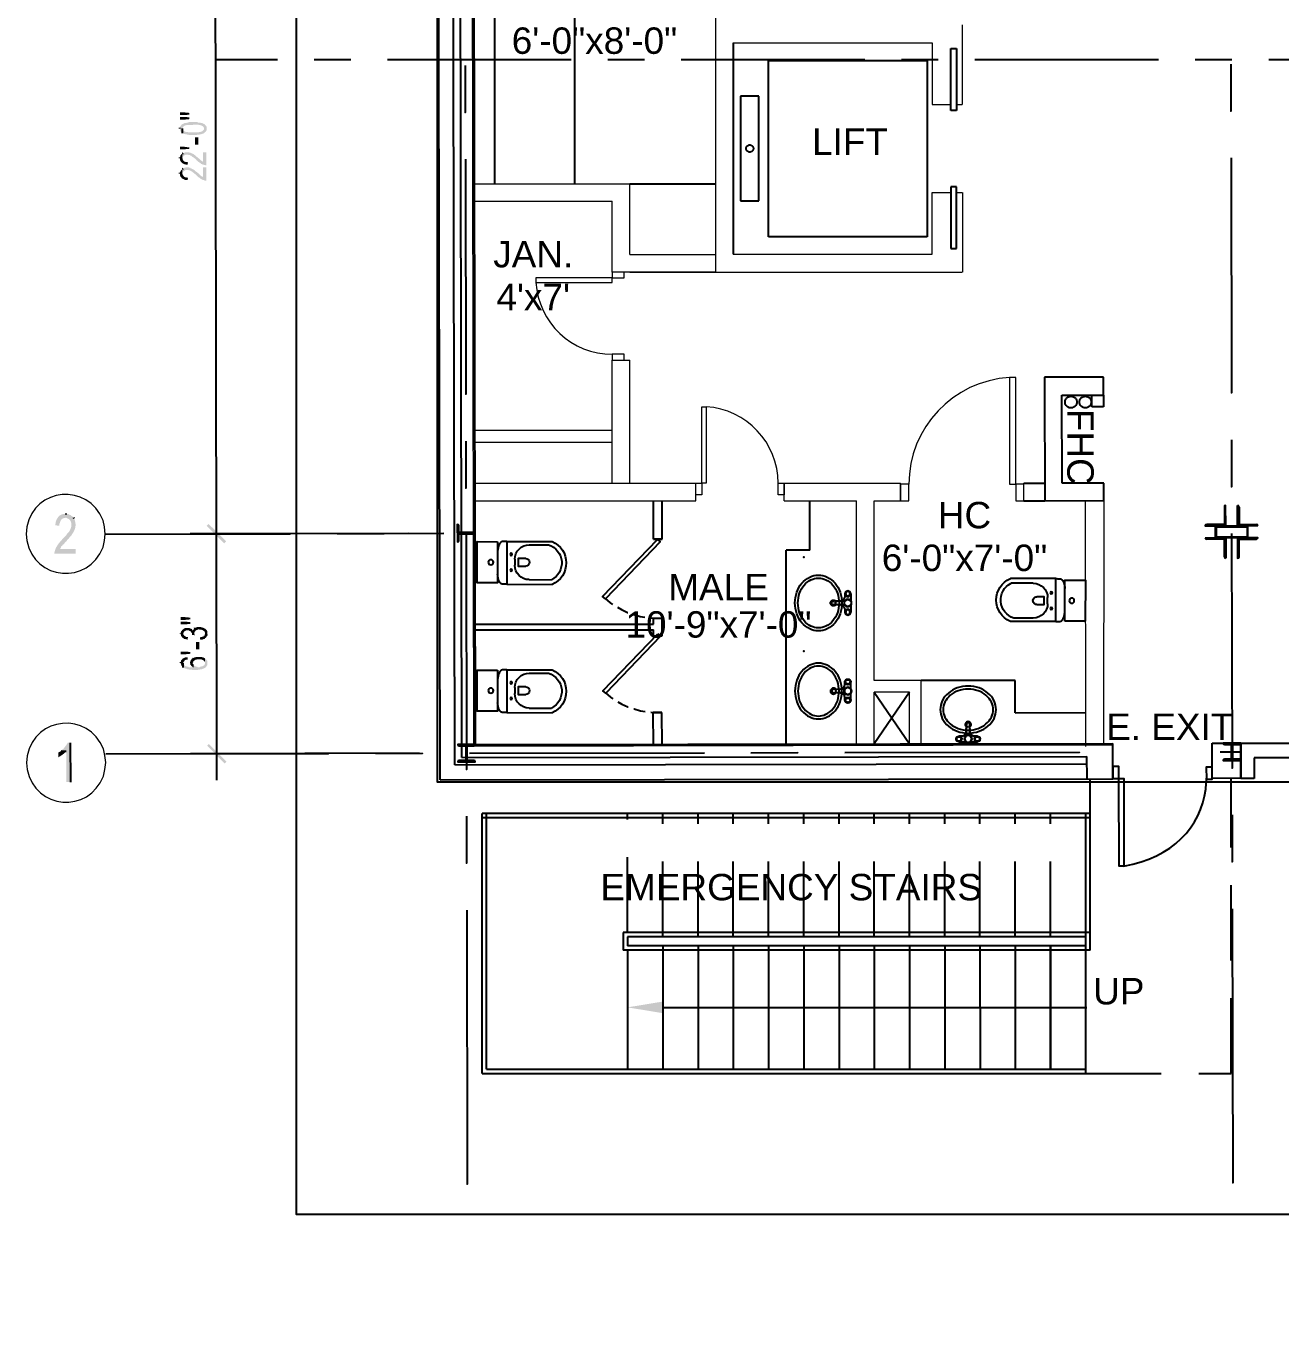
# Model space of a CAD drawing. Header units: inches. Extents: x 6322 to 85903, y -36042 to 7673.
# Drawn here: x 60851.2 to 61278.5, y 5312.1 to 5755.1 of the extents above; entities that cross this region are included whole.
import ezdxf
from ezdxf import colors
from ezdxf.entities.mleader import LeaderData, LeaderLine
from ezdxf.enums import TextEntityAlignment as Align
from ezdxf.math import Vec2, Vec3

# ---------------------------------------------------------------- set-up
doc = ezdxf.new("R2010")
doc.units = ezdxf.units.IN
doc.header["$LTSCALE"] = 10
for name, pattern in [('Amconstr', [9999, 9999, 0]), ('CENTER', [2, 1.25, -0.25, 0.25, -0.25]), ('DASHED', [0.75, 0.5, -0.25])]:
    doc.linetypes.add(name, pattern=pattern)
doc.layers.add('A-DOOR', color=2, linetype='Continuous', lineweight=20)
doc.layers.add('A-DOOR-IDEN', color=3, linetype='Continuous', lineweight=20)
for name, color, linetype in [('A-FITT-P', 1, 'Continuous'), ('A-PLASTER', 1, 'Continuous'), ('A-TEXT-P', 3, 'Continuous'), ('E1', 1, 'Continuous'), ('FOOTPATH', 1, 'Continuous'), ('FURN', 6, 'Continuous'), ('GC', 3, 'Continuous'), ('Plot Boundary', 1, 'Continuous'), ('RAMP LINE', 1, 'Continuous'), ('ROAD CL', 251, 'CENTER'), ('WALL', 4, 'Continuous')]:
    doc.layers.add(name, color=color, linetype=linetype)
doc.styles.add('1by8in-1F', font='arial.ttf', dxfattribs={"height": 6})
doc.styles.get("Standard").update_dxf_attribs({"font": 'sanss___.ttf'})

# ---------------------------------------------------------------- blocks, each defined once
blk = doc.blocks.new('A$C103976A7')
at = {"layer": 'A-FITT-P'}
for p, q in [((-6.59, -9.36), (-6.59, -23.69)), ((-6.59, -9.36), (6.97, -9.36)), ((-0.96, -11.91), (0.96, -11.91)), ((6.97, -9.36), (6.97, -23.69)), ((-5.5, -16.45), (-5.5, -22.56)), ((5.5, -16.45), (5.5, -23.48))]:
    blk.add_line(p, q, dxfattribs=at)
blk.add_lwpolyline([(-6.49, -6.44), (6.49, -6.44), (6.49, 0), (-6.49, 0)], close=True, dxfattribs=at)
for points in [[(-6.59, -9.36), (-6.59, -8.97), (-6.58, -8.65), (-6.57, -8.39), (-6.55, -8.17), (-6.53, -8), (-6.51, -7.86), (-6.48, -7.75), (-6.45, -7.66), (-6.41, -7.58), (-6.37, -7.51), (-6.33, -7.46), (-6.28, -7.41), (-6.24, -7.36), (-6.19, -7.32), (-6.13, -7.28), (-6.07, -7.24), (-6.01, -7.21), (-5.95, -7.17), (-5.88, -7.13), (-5.81, -7.08), (-5.73, -7.04), (-5.64, -7), (-5.54, -6.95), (-5.43, -6.9), (-5.3, -6.85), (-5.16, -6.79), (-4.99, -6.73), (-4.79, -6.68), (-4.54, -6.62), (-4.24, -6.56), (-3.89, -6.5), (-3.47, -6.44)], [(6.97, -9.36), (6.97, -8.97), (6.96, -8.65), (6.95, -8.39), (6.93, -8.17), (6.91, -8), (6.89, -7.86), (6.86, -7.75), (6.83, -7.66), (6.79, -7.58), (6.75, -7.51), (6.71, -7.46), (6.66, -7.41), (6.62, -7.36), (6.56, -7.32), (6.51, -7.28), (6.45, -7.24), (6.39, -7.21), (6.33, -7.17), (6.26, -7.13), (6.19, -7.08), (6.11, -7.04), (6.02, -7), (5.92, -6.95), (5.81, -6.9), (5.68, -6.85), (5.54, -6.79), (5.37, -6.73), (5.16, -6.68), (4.92, -6.62), (4.62, -6.56), (4.27, -6.5), (3.85, -6.44)], [(-1.2, -15.33), (-1.2, -12.98), (1.22, -12.98), (1.22, -15.33)]]:
    blk.add_lwpolyline(points, dxfattribs=at)
for centre, radius in [((0.01, -4.31), 0.807), ((-2.48, -10.76), 0.336), ((2.48, -10.76), 0.336)]:
    blk.add_circle(centre, radius, dxfattribs=at)
for centre, radius, start, end in [((-0.96, -16.45), 4.54, 90, 180), ((0.96, -16.45), 4.54, 0, 90), ((0.01, -15.33), 1.21, 180, 0), ((0.19, -20.75), 7.39, 203.4145, 336.5855), ((0.19, -20.75), 5.97, 197.5831, 332.8412)]:
    blk.add_arc(centre, radius, start, end, dxfattribs=at)
blk = doc.blocks.new('Wb2')
at = {"layer": 'A-FITT-P', "color": 1}
for p, q in [((-0.79, 7.73), (-3.13, 7.73)), ((-2.19, 5.73), (-3.13, 5.73)), ((-0.65, 5.62), (-0.54, 3.03)), ((0.65, 5.62), (0.54, 3.03)), ((3.13, 7.73), (0.79, 7.73)), ((3.13, 5.73), (2.19, 5.73)), ((-0.69, 4.29), (-0.59, 1.89)), ((-0.04, 2.56), (0.04, 2.56)), ((0.69, 4.29), (0.59, 1.89))]:
    blk.add_line(p, q, dxfattribs=at)
at = {"layer": 'A-FITT-P'}
for points in [[(0, -11.25, 0.084101), (3.71, -10.62, 0.091322), (6.72, -8.91, 0.103814), (8.8, -6.24, 0.114782), (9.5, -3.25, 0.114782), (8.8, -0.26, 0.103814), (6.72, 2.4, 0.091322), (3.71, 4.12, 0.084101), (0, 4.75, 0.084101), (-3.71, 4.12, 0.091322), (-6.72, 2.4, 0.103814), (-8.8, -0.26, 0.114782), (-9.5, -3.25, 0.114782), (-8.8, -6.24, 0.103814), (-6.72, -8.91, 0.091322), (-3.71, -10.62, 0.084101)], [(0, -10.25, 0.084101), (3.38, -9.68, 0.091322), (6.07, -8.14, 0.103814), (7.91, -5.8, 0.114782), (8.5, -3.25, 0.114782), (7.91, -0.7, 0.103814), (6.07, 1.64, 0.091322), (3.38, 3.18, 0.084101), (0, 3.75, 0.084101), (-3.38, 3.18, 0.091322), (-6.07, 1.64, 0.103814), (-7.91, -0.7, 0.114782), (-8.5, -3.25, 0.114782), (-7.91, -5.8, 0.103814), (-6.07, -8.14, 0.091322), (-3.38, -9.68, 0.084101)]]:
    blk.add_lwpolyline(points, format="xyb", close=True, dxfattribs=at)
at = {"layer": 'A-FITT-P', "color": 1}
blk.add_lwpolyline([(1.28, 6.72), (0.64, 7.83), (-0.64, 7.83), (-1.28, 6.72), (-0.64, 5.61), (0.64, 5.61)], close=True, dxfattribs=at)
for centre, radius in [((-3.13, 6.75), 0.979), ((-3.13, 6.75), 0.897), ((-3.13, 6.75), 0.751), ((0, 6.72), 1.28), ((3.13, 6.75), 0.979), ((3.13, 6.75), 0.897), ((3.13, 6.75), 0.751)]:
    blk.add_circle(centre, radius, dxfattribs=at)
for centre, radius, start, end in [((-2.19, 4.23), 1.5, 2.5319, 90), ((2.19, 4.23), 1.5, 90, 177.4681), ((0, 1.85), 1.01, 128.0549, 51.9451), ((0, 1.85), 0.707, 148.3778, 31.6222), ((0, 1.85), 0.589, 176.0367, 3.9633), ((-0.04, 3.06), 0.5, 182.5319, 270), ((0.04, 3.06), 0.5, 270, 357.4681)]:
    blk.add_arc(centre, radius, start, end, dxfattribs=at)
blk = doc.blocks.new('pdf plan')
at = {"true_color": 0x000007}
for points in [[(156.63, 388.524), (156.63, 388.342), (156.927, 388.342), (157.258, 388.375), (157.258, 388.491), (156.927, 388.524)], [(156.63, 388.226), (156.63, 388.044), (156.927, 388.044), (157.258, 388.077), (157.258, 388.193), (156.927, 388.226)], [(156.63, 387.449), (156.63, 387.366), (156.646, 387.349), (156.663, 387.3), (156.663, 387.283), (156.712, 387.234), (156.729, 387.217), (156.729, 387.2), (156.778, 387.167), (156.795, 387.151), (156.795, 387.465), (156.812, 387.498), (156.812, 387.531), (156.845, 387.548), (156.878, 387.581), (156.894, 387.614), (156.944, 387.647), (156.993, 387.664), (157.043, 387.664), (157.076, 387.68), (157.109, 387.68), (157.159, 387.697), (157.457, 387.697), (157.457, 387.697), (157.488, 387.697), (157.518, 387.698), (157.549, 387.698), (157.579, 387.7), (157.61, 387.701), (157.64, 387.702), (157.669, 387.703), (157.699, 387.704), (157.729, 387.704), (157.758, 387.705), (157.787, 387.704), (157.816, 387.703), (157.845, 387.701), (157.874, 387.698), (157.902, 387.694), (157.931, 387.689), (157.959, 387.683), (157.987, 387.676), (158.015, 387.667), (158.042, 387.656), (158.07, 387.644), (158.097, 387.631), (158.124, 387.615), (158.151, 387.597), (158.151, 387.597), (158.168, 387.581), (158.217, 387.548), (158.217, 387.515), (158.234, 387.498), (158.234, 387.449), (158.234, 387.746), (158.201, 387.763), (158.102, 387.812), (158.069, 387.812), (158.019, 387.829), (158.002, 387.829), (157.953, 387.846), (157.837, 387.846), (157.787, 387.879), (157.787, 387.879), (157.773, 387.879), (157.758, 387.879), (157.744, 387.879), (157.729, 387.879), (157.715, 387.879), (157.7, 387.879), (157.686, 387.879), (157.671, 387.879), (157.656, 387.879), (157.641, 387.879), (157.627, 387.879), (157.612, 387.879), (157.597, 387.879), (157.582, 387.879), (157.566, 387.879), (157.551, 387.879), (157.535, 387.879), (157.52, 387.879), (157.504, 387.879), (157.488, 387.879), (157.472, 387.879), (157.456, 387.879), (157.44, 387.879), (157.424, 387.879), (157.424, 387.879), (157.225, 387.879), (157.175, 387.846), (157.109, 387.846), (157.076, 387.829), (157.01, 387.829), (156.96, 387.812), (156.927, 387.812), (156.878, 387.779), (156.845, 387.763), (156.795, 387.746), (156.778, 387.73), (156.729, 387.697), (156.712, 387.664), (156.696, 387.647), (156.663, 387.614), (156.663, 387.597), (156.646, 387.548), (156.63, 387.531), (156.63, 387.498)], [(156.795, 387.151), (156.845, 387.134), (156.878, 387.118), (156.927, 387.085), (156.96, 387.085), (157.027, 387.068), (157.076, 387.068), (157.109, 387.052), (157.192, 387.052), (157.242, 387.019), (157.457, 387.019), (157.457, 387.019), (157.481, 387.019), (157.504, 387.019), (157.527, 387.019), (157.548, 387.02), (157.569, 387.021), (157.59, 387.021), (157.609, 387.022), (157.629, 387.023), (157.648, 387.025), (157.666, 387.026), (157.684, 387.027), (157.703, 387.029), (157.721, 387.03), (157.739, 387.032), (157.757, 387.034), (157.775, 387.036), (157.794, 387.038), (157.812, 387.039), (157.832, 387.041), (157.851, 387.043), (157.872, 387.045), (157.892, 387.047), (157.914, 387.05), (157.936, 387.052), (157.936, 387.052), (157.986, 387.068), (158.019, 387.068), (158.069, 387.085), (158.102, 387.085), (158.135, 387.118), (158.168, 387.118), (158.217, 387.134), (158.251, 387.167), (158.284, 387.2), (158.317, 387.217), (158.333, 387.234), (158.366, 387.283), (158.383, 387.3), (158.399, 387.349), (158.399, 387.349), (158.4, 387.369), (158.4, 387.388), (158.401, 387.406), (158.402, 387.423), (158.404, 387.439), (158.405, 387.454), (158.406, 387.469), (158.407, 387.483), (158.408, 387.496), (158.408, 387.509), (158.408, 387.521), (158.408, 387.533), (158.406, 387.545), (158.404, 387.557), (158.401, 387.568), (158.397, 387.58), (158.392, 387.591), (158.385, 387.603), (158.378, 387.615), (158.369, 387.627), (158.358, 387.639), (158.346, 387.652), (158.332, 387.666), (158.317, 387.68), (158.317, 387.68), (158.284, 387.73), (158.234, 387.746), (158.234, 387.432), (158.234, 387.432), (158.228, 387.406), (158.219, 387.382), (158.206, 387.36), (158.191, 387.339), (158.173, 387.32), (158.153, 387.303), (158.131, 387.287), (158.107, 387.273), (158.081, 387.26), (158.054, 387.248), (158.025, 387.238), (157.996, 387.229), (157.967, 387.222), (157.936, 387.215), (157.906, 387.21), (157.876, 387.205), (157.847, 387.202), (157.818, 387.199), (157.79, 387.198), (157.763, 387.197), (157.737, 387.197), (157.713, 387.197), (157.691, 387.199), (157.672, 387.2), (157.672, 387.2), (157.192, 387.2), (157.142, 387.217), (157.043, 387.217), (157.027, 387.234), (156.993, 387.234), (156.96, 387.25), (156.927, 387.283), (156.894, 387.3), (156.861, 387.316), (156.845, 387.349), (156.812, 387.382), (156.812, 387.399), (156.795, 387.449)], [(157.639, 386.39), (157.854, 386.39), (157.854, 386.87), (157.639, 386.87)], [(157.258, 386.109), (156.927, 386.076), (156.63, 386.076), (156.63, 386.241), (156.927, 386.241), (157.258, 386.192)], [(156.63, 385.48), (156.63, 385.431), (156.63, 385.431), (156.633, 385.402), (156.638, 385.375), (156.645, 385.349), (156.654, 385.324), (156.664, 385.301), (156.676, 385.278), (156.69, 385.257), (156.705, 385.236), (156.721, 385.217), (156.739, 385.199), (156.758, 385.182), (156.778, 385.166), (156.8, 385.151), (156.822, 385.137), (156.845, 385.124), (156.869, 385.112), (156.893, 385.101), (156.918, 385.091), (156.944, 385.082), (156.97, 385.074), (156.996, 385.067), (157.023, 385.06), (157.049, 385.055), (157.076, 385.05), (157.076, 385.05), (157.142, 385.05), (157.159, 385.199), (157.109, 385.232), (157.01, 385.232), (156.96, 385.249), (156.927, 385.265), (156.878, 385.315), (156.861, 385.331), (156.845, 385.348), (156.812, 385.398), (156.812, 385.431), (156.795, 385.48), (156.795, 385.795), (156.778, 385.778), (156.729, 385.761), (156.712, 385.712), (156.696, 385.695), (156.663, 385.662), (156.646, 385.629), (156.646, 385.58), (156.63, 385.563), (156.63, 385.53)], [(156.795, 385.795), (156.795, 385.48), (156.812, 385.53), (156.812, 385.563), (156.845, 385.58), (156.861, 385.629), (156.894, 385.646), (156.927, 385.662), (156.96, 385.695), (157.01, 385.712), (157.175, 385.712), (157.225, 385.695), (157.275, 385.695), (157.324, 385.662), (157.374, 385.646), (157.39, 385.629), (157.407, 385.613), (157.457, 385.58), (157.473, 385.563), (157.523, 385.546), (157.539, 385.53), (157.572, 385.497), (157.622, 385.464), (157.672, 385.431), (157.705, 385.398), (157.721, 385.348), (157.771, 385.331), (157.837, 385.265), (157.87, 385.232), (157.92, 385.199), (157.936, 385.183), (157.986, 385.166), (158.019, 385.116), (158.102, 385.083), (158.151, 385.05), (158.201, 385.05), (158.234, 385.034), (158.284, 385.034), (158.333, 385.017), (158.383, 385.017), (158.383, 385.877), (158.168, 385.877), (158.168, 385.249), (158.135, 385.265), (158.102, 385.282), (158.069, 385.315), (158.052, 385.315), (158.019, 385.331), (158.002, 385.348), (157.953, 385.398), (157.936, 385.414), (157.903, 385.464), (157.837, 385.497), (157.837, 385.497), (157.827, 385.507), (157.817, 385.516), (157.807, 385.525), (157.798, 385.533), (157.789, 385.541), (157.78, 385.549), (157.771, 385.556), (157.763, 385.563), (157.754, 385.57), (157.746, 385.577), (157.738, 385.583), (157.73, 385.59), (157.721, 385.597), (157.713, 385.604), (157.705, 385.611), (157.696, 385.618), (157.688, 385.626), (157.679, 385.634), (157.67, 385.643), (157.661, 385.652), (157.652, 385.662), (157.642, 385.672), (157.632, 385.683), (157.622, 385.695), (157.622, 385.695), (157.572, 385.712), (157.556, 385.728), (157.539, 385.761), (157.523, 385.761), (157.523, 385.761), (157.511, 385.766), (157.499, 385.769), (157.488, 385.773), (157.478, 385.777), (157.468, 385.78), (157.459, 385.784), (157.45, 385.787), (157.442, 385.791), (157.434, 385.794), (157.426, 385.798), (157.418, 385.801), (157.411, 385.805), (157.404, 385.809), (157.397, 385.812), (157.39, 385.816), (157.383, 385.82), (157.376, 385.825), (157.369, 385.829), (157.362, 385.834), (157.355, 385.838), (157.348, 385.844), (157.34, 385.849), (157.332, 385.855), (157.324, 385.861), (157.324, 385.861), (157.258, 385.861), (157.225, 385.877), (157.01, 385.877), (156.96, 385.861), (156.927, 385.861), (156.878, 385.844), (156.845, 385.811)], [(156.63, 384.471), (156.63, 384.422), (156.63, 384.422), (156.63, 384.411), (156.63, 384.401), (156.631, 384.39), (156.632, 384.379), (156.634, 384.369), (156.636, 384.358), (156.638, 384.347), (156.641, 384.336), (156.644, 384.325), (156.647, 384.315), (156.65, 384.304), (156.654, 384.294), (156.659, 384.283), (156.663, 384.273), (156.668, 384.263), (156.674, 384.254), (156.679, 384.245), (156.685, 384.236), (156.692, 384.227), (156.699, 384.219), (156.706, 384.211), (156.713, 384.204), (156.721, 384.197), (156.729, 384.19), (156.729, 384.19), (156.745, 384.141), (156.778, 384.141), (156.812, 384.107), (156.861, 384.107), (156.878, 384.074), (156.944, 384.058), (156.993, 384.041), (157.076, 384.041), (157.142, 384.025), (157.159, 384.19), (157.109, 384.19), (157.109, 384.19), (157.099, 384.196), (157.09, 384.2), (157.081, 384.204), (157.073, 384.207), (157.065, 384.209), (157.057, 384.21), (157.05, 384.211), (157.043, 384.212), (157.035, 384.212), (157.028, 384.212), (157.021, 384.213), (157.014, 384.213), (157.007, 384.214), (156.999, 384.215), (156.991, 384.216), (156.983, 384.218), (156.974, 384.221), (156.965, 384.225), (156.955, 384.23), (156.945, 384.236), (156.933, 384.243), (156.921, 384.251), (156.908, 384.261), (156.894, 384.273), (156.894, 384.273), (156.878, 384.273), (156.861, 384.323), (156.845, 384.339), (156.812, 384.372), (156.812, 384.422), (156.795, 384.438), (156.795, 384.786), (156.778, 384.753), (156.778, 384.753), (156.766, 384.742), (156.755, 384.733), (156.745, 384.724), (156.735, 384.715), (156.726, 384.706), (156.718, 384.698), (156.71, 384.69), (156.703, 384.681), (156.696, 384.673), (156.69, 384.665), (156.685, 384.657), (156.679, 384.649), (156.674, 384.641), (156.67, 384.632), (156.665, 384.623), (156.661, 384.614), (156.657, 384.604), (156.653, 384.594), (156.649, 384.584), (156.645, 384.573), (156.641, 384.561), (156.638, 384.548), (156.634, 384.535), (156.63, 384.521), (156.63, 384.521), (156.63, 384.504)], [(156.795, 384.786), (156.795, 384.438), (156.795, 384.471), (156.812, 384.504), (156.812, 384.554), (156.845, 384.571), (156.861, 384.604), (156.894, 384.637), (156.927, 384.653), (156.96, 384.67), (157.01, 384.703), (157.142, 384.703), (157.142, 384.703), (157.17, 384.697), (157.194, 384.692), (157.215, 384.688), (157.233, 384.684), (157.25, 384.681), (157.264, 384.678), (157.276, 384.675), (157.286, 384.672), (157.296, 384.67), (157.304, 384.667), (157.311, 384.665), (157.318, 384.662), (157.325, 384.658), (157.331, 384.655), (157.338, 384.65), (157.346, 384.645), (157.354, 384.64), (157.363, 384.633), (157.374, 384.626), (157.386, 384.617), (157.4, 384.607), (157.417, 384.597), (157.435, 384.584), (157.457, 384.571), (157.457, 384.571), (157.473, 384.554), (157.523, 384.521), (157.539, 384.504), (157.572, 384.471), (157.572, 384.471), (157.587, 384.463), (157.601, 384.454), (157.614, 384.444), (157.628, 384.435), (157.641, 384.424), (157.654, 384.414), (157.666, 384.403), (157.679, 384.392), (157.691, 384.38), (157.703, 384.369), (157.716, 384.357), (157.727, 384.345), (157.739, 384.333), (157.751, 384.321), (157.763, 384.309), (157.775, 384.297), (157.786, 384.285), (157.798, 384.274), (157.81, 384.262), (157.822, 384.25), (157.834, 384.239), (157.846, 384.228), (157.858, 384.217), (157.87, 384.207), (157.87, 384.207), (157.92, 384.19), (157.936, 384.174), (157.986, 384.141), (158.019, 384.107), (158.102, 384.058), (158.151, 384.041), (158.201, 384.041), (158.284, 383.992), (158.383, 383.992), (158.383, 384.868), (158.168, 384.868), (158.168, 384.223), (158.135, 384.256), (158.102, 384.273), (158.069, 384.289), (158.052, 384.289), (158.019, 384.323), (158.002, 384.339), (157.953, 384.356), (157.936, 384.405), (157.903, 384.438), (157.837, 384.488), (157.787, 384.521), (157.754, 384.554), (157.705, 384.587), (157.688, 384.604), (157.639, 384.637), (157.622, 384.67), (157.572, 384.703), (157.556, 384.719), (157.539, 384.719), (157.523, 384.736), (157.473, 384.753), (157.424, 384.786), (157.39, 384.802), (157.374, 384.819), (157.324, 384.819), (157.308, 384.852), (157.258, 384.852), (157.225, 384.868), (157.01, 384.868), (156.96, 384.852), (156.927, 384.852), (156.878, 384.819), (156.845, 384.802)], [(149.005, 361.894), (148.939, 361.894), (148.939, 361.894), (148.894, 361.893), (148.851, 361.888), (148.809, 361.88), (148.769, 361.868), (148.731, 361.854), (148.694, 361.837), (148.659, 361.818), (148.626, 361.796), (148.594, 361.771), (148.564, 361.745), (148.535, 361.716), (148.509, 361.686), (148.484, 361.653), (148.46, 361.619), (148.439, 361.583), (148.419, 361.546), (148.401, 361.508), (148.385, 361.469), (148.371, 361.428), (148.358, 361.387), (148.347, 361.345), (148.339, 361.303), (148.332, 361.26), (148.327, 361.216), (148.327, 361.216), (148.327, 361.134), (148.575, 361.117), (148.575, 361.183), (148.608, 361.266), (148.674, 361.448), (148.707, 361.497), (148.724, 361.531), (148.773, 361.564), (148.806, 361.597), (148.872, 361.613), (148.939, 361.613), (149.005, 361.646), (149.517, 361.646), (149.484, 361.679), (149.468, 361.679), (149.451, 361.746), (149.385, 361.762), (149.336, 361.812), (149.302, 361.828), (149.236, 361.845), (149.203, 361.878), (149.137, 361.894), (149.071, 361.894)], [(149.517, 361.646), (149.005, 361.646), (149.021, 361.646), (149.087, 361.613), (149.087, 361.613), (149.14, 361.594), (149.188, 361.571), (149.229, 361.543), (149.266, 361.512), (149.297, 361.477), (149.323, 361.44), (149.345, 361.399), (149.362, 361.356), (149.374, 361.311), (149.383, 361.264), (149.387, 361.216), (149.387, 361.167), (149.384, 361.117), (149.377, 361.067), (149.367, 361.016), (149.353, 360.966), (149.337, 360.917), (149.318, 360.869), (149.296, 360.822), (149.272, 360.777), (149.245, 360.734), (149.216, 360.693), (149.186, 360.656), (149.154, 360.621), (149.154, 360.621), (149.104, 360.588), (149.071, 360.522), (149.071, 360.522), (149.033, 360.478), (148.995, 360.436), (148.956, 360.393), (148.917, 360.351), (148.877, 360.309), (148.838, 360.267), (148.798, 360.225), (148.758, 360.183), (148.719, 360.14), (148.681, 360.098), (148.643, 360.055), (148.606, 360.011), (148.57, 359.967), (148.534, 359.922), (148.501, 359.876), (148.468, 359.829), (148.437, 359.782), (148.408, 359.733), (148.381, 359.683), (148.355, 359.632), (148.332, 359.58), (148.311, 359.526), (148.293, 359.47), (148.277, 359.413), (148.277, 359.413), (148.26, 359.331), (148.26, 359.265), (149.666, 359.265), (149.666, 359.562), (148.624, 359.562), (148.674, 359.628), (148.69, 359.695), (148.724, 359.761), (148.757, 359.777), (148.79, 359.794), (148.806, 359.843), (148.856, 359.877), (148.922, 359.943), (148.955, 360.009), (149.054, 360.075), (149.054, 360.092), (149.104, 360.158), (149.154, 360.224), (149.22, 360.257), (149.253, 360.323), (149.302, 360.373), (149.336, 360.406), (149.385, 360.455), (149.402, 360.505), (149.402, 360.505), (149.428, 360.54), (149.453, 360.576), (149.477, 360.611), (149.5, 360.647), (149.522, 360.683), (149.542, 360.72), (149.561, 360.757), (149.579, 360.794), (149.595, 360.831), (149.609, 360.869), (149.622, 360.907), (149.633, 360.945), (149.643, 360.984), (149.65, 361.024), (149.656, 361.064), (149.66, 361.104), (149.662, 361.145), (149.662, 361.187), (149.66, 361.229), (149.656, 361.271), (149.65, 361.314), (149.641, 361.358), (149.63, 361.403), (149.617, 361.448), (149.617, 361.448), (149.6, 361.514), (149.551, 361.58)], [(158.482, 361.216), (158.366, 361.084), (159.656, 360.058)], [(159.656, 360.058), (158.366, 361.084), (158.482, 361.216)], [(158.366, 361.084), (159.656, 360.058), (159.524, 359.926)], [(159.524, 359.926), (159.656, 360.058), (158.366, 361.084)], [(156.63, 355.03), (156.63, 354.848), (156.927, 354.848), (157.258, 354.882), (157.258, 354.997), (156.927, 355.03)], [(156.63, 354.733), (156.63, 354.551), (156.927, 354.551), (157.258, 354.584), (157.258, 354.7), (156.927, 354.733)], [(156.63, 353.939), (156.63, 353.873), (156.646, 353.823), (156.646, 353.79), (156.663, 353.773), (156.696, 353.724), (156.712, 353.707), (156.745, 353.674), (156.745, 353.658), (156.778, 353.641), (156.795, 353.939), (156.795, 353.955), (156.795, 353.955), (156.799, 353.968), (156.805, 353.98), (156.81, 353.992), (156.817, 354.004), (156.824, 354.016), (156.831, 354.028), (156.839, 354.04), (156.848, 354.051), (156.857, 354.062), (156.866, 354.072), (156.876, 354.082), (156.886, 354.092), (156.896, 354.101), (156.907, 354.109), (156.918, 354.117), (156.93, 354.124), (156.941, 354.131), (156.953, 354.137), (156.965, 354.142), (156.977, 354.146), (156.989, 354.149), (157.002, 354.152), (157.014, 354.153), (157.027, 354.154), (157.027, 354.154), (157.159, 354.154), (157.192, 354.121), (157.242, 354.121), (157.258, 354.104), (157.308, 354.055), (157.324, 354.021), (157.341, 354.005), (157.374, 353.955), (157.374, 353.889), (157.39, 354.187), (157.374, 354.236), (157.374, 354.236), (157.348, 354.246), (157.326, 354.255), (157.305, 354.264), (157.287, 354.271), (157.271, 354.278), (157.256, 354.284), (157.243, 354.29), (157.231, 354.295), (157.22, 354.299), (157.21, 354.303), (157.2, 354.306), (157.19, 354.309), (157.18, 354.311), (157.17, 354.313), (157.159, 354.315), (157.147, 354.316), (157.134, 354.317), (157.12, 354.318), (157.105, 354.318), (157.087, 354.319), (157.068, 354.319), (157.046, 354.319), (157.021, 354.319), (156.993, 354.319), (156.993, 354.319), (156.944, 354.303), (156.894, 354.303), (156.861, 354.27), (156.845, 354.27), (156.812, 354.253), (156.778, 354.203), (156.729, 354.187), (156.712, 354.17), (156.696, 354.121), (156.663, 354.104), (156.646, 354.088), (156.646, 354.038), (156.63, 354.005), (156.63, 353.972)], [(157.374, 353.856), (157.556, 353.823), (157.556, 353.856), (157.539, 353.889), (157.539, 353.955), (157.523, 354.27), (157.49, 354.236), (157.473, 354.203), (157.424, 354.121), (157.407, 354.17), (157.39, 354.187), (157.374, 353.889)], [(157.523, 354.27), (157.539, 353.955), (157.539, 354.021), (157.556, 354.038), (157.572, 354.088), (157.605, 354.104), (157.622, 354.154), (157.639, 354.154), (157.688, 354.17), (157.688, 354.17), (157.702, 354.178), (157.715, 354.185), (157.727, 354.191), (157.739, 354.196), (157.75, 354.2), (157.76, 354.203), (157.769, 354.206), (157.779, 354.208), (157.788, 354.21), (157.797, 354.211), (157.806, 354.211), (157.814, 354.212), (157.823, 354.211), (157.832, 354.211), (157.841, 354.21), (157.851, 354.21), (157.861, 354.209), (157.872, 354.208), (157.883, 354.206), (157.895, 354.206), (157.908, 354.205), (157.922, 354.204), (157.937, 354.204), (157.953, 354.203), (157.953, 354.203), (158.019, 354.187), (158.069, 354.17), (158.085, 354.154), (158.168, 354.104), (158.201, 354.088), (158.217, 354.038), (158.234, 354.021), (158.234, 353.624), (158.284, 353.658), (158.3, 353.658), (158.317, 353.707), (158.333, 353.724), (158.366, 353.773), (158.366, 353.773), (158.374, 353.779), (158.381, 353.785), (158.387, 353.791), (158.392, 353.797), (158.396, 353.803), (158.399, 353.808), (158.402, 353.814), (158.404, 353.82), (158.406, 353.826), (158.407, 353.832), (158.407, 353.838), (158.408, 353.844), (158.407, 353.85), (158.407, 353.856), (158.406, 353.863), (158.406, 353.87), (158.405, 353.877), (158.404, 353.885), (158.402, 353.893), (158.402, 353.901), (158.401, 353.91), (158.4, 353.919), (158.4, 353.929), (158.399, 353.939), (158.399, 353.939), (158.399, 354.038), (158.383, 354.088), (158.383, 354.104), (158.366, 354.154), (158.333, 354.17), (158.317, 354.203), (158.284, 354.236), (158.251, 354.253), (158.251, 354.253), (158.229, 354.267), (158.207, 354.281), (158.184, 354.293), (158.16, 354.305), (158.136, 354.316), (158.11, 354.326), (158.085, 354.336), (158.058, 354.344), (158.031, 354.352), (158.004, 354.358), (157.976, 354.364), (157.949, 354.369), (157.921, 354.372), (157.893, 354.375), (157.864, 354.376), (157.836, 354.377), (157.808, 354.376), (157.781, 354.374), (157.753, 354.371), (157.726, 354.366), (157.699, 354.361), (157.673, 354.354), (157.647, 354.345), (157.622, 354.336), (157.622, 354.336), (157.572, 354.319), (157.556, 354.303)], [(156.778, 353.641), (156.812, 353.624), (156.845, 353.591), (156.878, 353.575), (156.927, 353.575), (156.993, 353.558), (157.027, 353.558), (157.076, 353.525), (157.109, 353.707), (157.027, 353.707), (156.944, 353.74), (156.927, 353.773), (156.878, 353.79), (156.861, 353.806), (156.845, 353.823), (156.812, 353.873), (156.795, 353.889), (156.795, 353.939)], [(157.639, 352.897), (157.854, 352.897), (157.854, 353.376), (157.639, 353.376)], [(157.903, 353.674), (157.92, 353.509), (157.936, 353.525), (158.052, 353.525), (158.135, 353.575), (158.168, 353.575), (158.217, 353.591), (158.234, 353.624), (158.234, 353.939), (158.234, 353.906), (158.217, 353.873), (158.217, 353.823), (158.201, 353.806), (158.151, 353.79), (158.151, 353.773), (158.135, 353.74), (158.085, 353.74), (158.052, 353.724), (158.002, 353.707), (157.953, 353.707)], [(157.258, 352.599), (156.927, 352.566), (156.63, 352.566), (156.63, 352.748), (156.927, 352.748), (157.258, 352.715)], [(156.63, 352.004), (156.63, 351.937), (156.646, 351.904), (156.646, 351.888), (156.663, 351.838), (156.696, 351.789), (156.729, 351.755), (156.745, 351.706), (156.795, 351.689), (156.795, 352.037), (156.812, 352.07), (156.845, 352.086), (156.861, 352.136), (156.894, 352.152), (156.927, 352.186), (156.96, 352.202), (157.027, 352.202), (157.076, 352.219), (157.076, 352.367), (157.027, 352.367), (157.027, 352.367), (157.014, 352.367), (157.002, 352.367), (156.99, 352.366), (156.978, 352.365), (156.967, 352.363), (156.955, 352.362), (156.944, 352.359), (156.933, 352.357), (156.922, 352.354), (156.911, 352.351), (156.901, 352.348), (156.89, 352.345), (156.88, 352.341), (156.87, 352.337), (156.86, 352.333), (156.85, 352.328), (156.841, 352.324), (156.831, 352.319), (156.822, 352.313), (156.813, 352.308), (156.804, 352.303), (156.795, 352.297), (156.787, 352.291), (156.778, 352.285), (156.778, 352.285), (156.729, 352.268), (156.729, 352.235), (156.696, 352.219), (156.663, 352.186), (156.646, 352.152), (156.646, 352.119), (156.63, 352.07), (156.63, 352.053)], [(156.795, 351.689), (156.812, 351.673), (156.845, 351.673), (156.861, 351.656), (156.878, 351.623), (156.927, 351.623), (156.96, 351.607), (157.01, 351.607), (157.043, 351.59), (157.093, 351.557), (157.175, 351.557), (157.225, 351.54), (157.324, 351.54), (157.324, 351.54), (157.347, 351.537), (157.369, 351.533), (157.392, 351.53), (157.414, 351.528), (157.436, 351.526), (157.458, 351.524), (157.48, 351.523), (157.502, 351.522), (157.524, 351.522), (157.545, 351.521), (157.567, 351.521), (157.589, 351.522), (157.611, 351.522), (157.632, 351.523), (157.654, 351.524), (157.676, 351.526), (157.698, 351.527), (157.72, 351.529), (157.742, 351.531), (157.764, 351.532), (157.786, 351.534), (157.808, 351.536), (157.831, 351.538), (157.854, 351.54), (157.854, 351.54), (157.92, 351.557), (158.002, 351.557), (158.085, 351.607), (158.135, 351.607), (158.151, 351.623), (158.201, 351.656), (158.217, 351.656), (158.251, 351.689), (158.3, 351.706), (158.317, 351.755), (158.333, 351.772), (158.366, 351.822), (158.383, 351.838), (158.399, 351.888), (158.399, 352.086), (158.383, 352.136), (158.366, 352.152), (158.333, 352.202), (158.3, 352.219), (158.284, 352.268), (158.234, 352.285), (158.234, 351.937), (158.217, 351.921), (158.217, 351.888), (158.201, 351.855), (158.151, 351.822), (158.102, 351.789), (158.019, 351.755), (158.002, 351.755), (157.953, 351.739), (157.92, 351.739), (157.87, 351.706), (157.754, 351.706), (157.705, 351.739), (157.672, 351.739), (157.572, 351.772), (157.539, 351.789), (157.523, 351.822), (157.49, 351.838), (157.473, 351.689), (157.275, 351.689), (157.242, 351.706), (157.159, 351.706), (157.109, 351.739), (157.076, 351.739), (157.043, 351.755), (157.01, 351.755), (156.96, 351.772), (156.927, 351.789), (156.878, 351.838), (156.861, 351.855), (156.845, 351.888), (156.812, 351.921), (156.795, 351.937), (156.795, 351.987)], [(157.242, 352.004), (157.242, 351.97), (157.258, 351.937), (157.258, 351.904), (157.275, 351.855), (157.308, 351.838), (157.308, 351.822), (157.341, 351.789), (157.374, 351.755), (157.407, 351.739), (157.424, 351.706), (157.473, 351.689), (157.49, 351.838), (157.473, 351.888), (157.457, 351.904), (157.424, 351.937), (157.424, 351.987), (157.407, 352.285), (157.39, 352.268), (157.341, 352.235), (157.324, 352.219), (157.308, 352.186), (157.275, 352.152), (157.258, 352.119), (157.258, 352.07), (157.242, 352.053)], [(157.407, 352.285), (157.424, 351.987), (157.424, 352.004), (157.457, 352.037), (157.457, 352.07), (157.473, 352.119), (157.523, 352.136), (157.539, 352.152), (157.556, 352.186), (157.605, 352.202), (157.639, 352.202), (157.688, 352.219), (157.721, 352.219), (157.771, 352.235), (157.87, 352.235), (157.92, 352.219), (158.002, 352.219), (158.052, 352.202), (158.085, 352.186), (158.135, 352.152), (158.151, 352.136), (158.168, 352.119), (158.217, 352.086), (158.217, 352.053), (158.234, 352.037), (158.234, 351.987), (158.234, 352.285), (158.234, 352.285), (158.218, 352.301), (158.198, 352.315), (158.174, 352.329), (158.148, 352.341), (158.119, 352.352), (158.087, 352.362), (158.054, 352.371), (158.018, 352.378), (157.982, 352.384), (157.944, 352.389), (157.905, 352.392), (157.866, 352.394), (157.827, 352.395), (157.787, 352.395), (157.749, 352.393), (157.711, 352.39), (157.674, 352.386), (157.639, 352.38), (157.605, 352.373), (157.573, 352.365), (157.544, 352.355), (157.517, 352.344), (157.494, 352.332), (157.473, 352.318), (157.473, 352.318), (157.424, 352.301)], [(149.286, 346.711), (149.104, 346.711), (149.087, 346.645), (149.087, 346.645), (149.071, 346.624), (149.056, 346.604), (149.041, 346.585), (149.027, 346.566), (149.013, 346.547), (149, 346.529), (148.987, 346.511), (148.974, 346.493), (148.961, 346.475), (148.948, 346.458), (148.935, 346.441), (148.922, 346.423), (148.908, 346.406), (148.894, 346.389), (148.88, 346.372), (148.864, 346.356), (148.848, 346.338), (148.832, 346.321), (148.814, 346.304), (148.795, 346.287), (148.775, 346.269), (148.754, 346.251), (148.731, 346.233), (148.707, 346.215), (148.707, 346.215), (148.674, 346.165), (149.021, 346.148), (149.021, 344.098), (149.286, 344.098)], [(158.482, 346.612), (158.366, 346.496), (159.656, 345.437)], [(158.366, 346.496), (159.656, 345.437), (159.524, 345.321)], [(148.674, 346.165), (148.608, 346.115), (148.558, 346.099), (148.492, 346.066), (148.492, 345.735), (148.525, 345.768), (148.525, 345.768), (148.546, 345.779), (148.566, 345.789), (148.586, 345.801), (148.606, 345.812), (148.626, 345.824), (148.646, 345.836), (148.666, 345.848), (148.686, 345.861), (148.705, 345.874), (148.724, 345.887), (148.744, 345.901), (148.763, 345.915), (148.782, 345.929), (148.801, 345.943), (148.82, 345.958), (148.839, 345.973), (148.858, 345.988), (148.876, 346.003), (148.895, 346.018), (148.914, 346.034), (148.932, 346.05), (148.951, 346.066), (148.97, 346.082), (148.988, 346.099), (148.988, 346.099), (149.021, 346.148)]]:
    blk.add_hatch(color=7, dxfattribs=at).paths.add_polyline_path(points)
at = {"color": 7, "linetype": 'Continuous', "lineweight": 9}
for p, q in [((208.164, 388.96), (208.542, 388.959)), ((208.153, 383.114), (208.531, 383.113))]:
    blk.add_line(p, q, dxfattribs=at)
at = {"color": 7, "linetype": 'Continuous', "lineweight": -2, "true_color": 0x000007}
for p, q in [((156.63, 387.449), (156.63, 387.498)), ((156.795, 387.151), (156.795, 387.449)), ((156.63, 385.48), (156.63, 385.53)), ((156.795, 385.795), (156.845, 385.811)), ((156.63, 384.471), (156.63, 384.504)), ((156.795, 384.786), (156.845, 384.802)), ((149.005, 361.894), (149.071, 361.894)), ((149.517, 361.646), (149.551, 361.58)), ((156.63, 353.939), (156.63, 353.972)), ((157.523, 354.27), (157.556, 354.303)), ((157.407, 352.285), (157.424, 352.301)), ((156.63, 352.004), (156.63, 352.053)), ((156.795, 351.689), (156.795, 351.987)), ((149.286, 346.711), (149.286, 344.098)), ((148.674, 346.165), (149.021, 346.148)), ((224.618, 343.502), (224.656, 344.224))]:
    blk.add_line(p, q, dxfattribs=at)
at = {"color": 7, "linetype": 'Continuous', "lineweight": -2}
for p, q in [((218.458, 344.182), (218.458, 346.545)), ((225.05, 344.213), (225.05, 346.545))]:
    blk.add_line(p, q, dxfattribs=at)
at = {"color": 7, "linetype": 'Continuous', "lineweight": -2, "true_color": 0x000007}
for points in [[(173.815, 344.213), (173.815, 439.946), (173.815, 439.946)], [(174.79, 345.189), (174.79, 438.987), (174.79, 438.987)], [(175.27, 345.685), (175.27, 438.491), (175.27, 438.491)], [(176.147, 437.631), (176.147, 346.545), (176.147, 346.545)], [(159.011, 358.818), (159.011, 413.697), (159.011, 413.697)], [(175.568, 391.6), (175.568, 388.491), (175.568, 388.491)], [(226.362, 391.6), (226.362, 388.491), (226.362, 388.491)], [(175.568, 385.381), (175.568, 369.784), (175.568, 369.784)], [(226.362, 385.381), (226.362, 369.784), (226.362, 369.784)], [(175.568, 366.674), (175.568, 363.565), (175.568, 363.565)], [(226.362, 366.674), (226.362, 363.565), (226.362, 363.565)], [(159.011, 344.213), (159.011, 362.324), (159.011, 362.324)], [(228.098, 360.968), (226.742, 360.968), (226.742, 362.324)], [(226.858, 362.209), (226.808, 362.291), (226.742, 362.324)], [(226.858, 362.209), (226.858, 361.051), (228.016, 361.051)], [(228.098, 360.968), (228.082, 361.034), (228.016, 361.051)], [(151.635, 360.555), (163.907, 360.555), (163.907, 360.555)], [(174.096, 360.555), (157.258, 360.555), (157.258, 360.555)], [(171.747, 360.555), (157.258, 360.555), (157.258, 360.555)], [(167.017, 360.555), (170.126, 360.555), (170.126, 360.555)], [(175.568, 360.455), (175.568, 344.891), (175.568, 344.891)], [(224.609, 360.174), (224.625, 360.125), (224.708, 360.075)], [(224.609, 360.174), (225.965, 360.174), (225.965, 358.818)], [(225.882, 358.917), (225.882, 360.075), (224.708, 360.075)], [(226.362, 360.455), (226.362, 344.891), (226.362, 344.891)], [(225.882, 358.917), (225.899, 358.851), (225.965, 358.818)], [(151.635, 345.967), (166.421, 345.967), (166.421, 345.967)], [(172.425, 345.967), (157.258, 345.967), (157.258, 345.967)], [(169.547, 345.967), (172.657, 345.967), (172.657, 345.967)], [(175.27, 345.685), (216.736, 345.685), (216.736, 345.685)], [(175.766, 345.967), (191.33, 345.967), (191.33, 345.967)], [(194.44, 345.967), (197.549, 345.967), (197.549, 345.967)], [(200.675, 345.967), (216.239, 345.967), (216.239, 345.967)], [(216.736, 344.213), (216.736, 345.685), (216.736, 345.685)], [(174.79, 345.189), (216.736, 345.189), (216.736, 345.189)], [(175.568, 341.782), (175.568, 338.672), (175.568, 338.672)], [(226.362, 341.782), (226.362, 338.672), (226.362, 338.672)], [(175.568, 335.563), (175.568, 317.369), (175.568, 317.369)], [(226.362, 335.563), (226.362, 317.369), (226.362, 317.369)]]:
    blk.add_lwpolyline(points, dxfattribs=at)
at = {"color": 7, "linetype": 'Continuous', "lineweight": 13, "true_color": 0x000007}
blk.add_lwpolyline([(176.064, 346.463), (176.064, 437.73), (176.064, 437.73)], dxfattribs=at)
at = {"color": 7, "linetype": 'Continuous', "lineweight": -2, "true_color": 0x000007}
for points in [[(224.708, 361.051), (224.625, 361.034), (224.609, 360.968), (225.965, 360.968), (225.965, 362.324), (225.899, 362.291), (225.882, 362.209), (225.882, 361.051)], [(175.088, 361.051), (175.072, 361.117), (174.989, 361.15), (174.989, 359.992), (175.072, 360.009), (175.088, 360.075), (175.088, 360.522), (176.064, 360.522), (176.064, 360.075), (176.081, 360.009), (176.147, 359.992), (176.147, 361.15), (176.081, 361.117), (176.064, 361.051), (176.064, 360.621), (175.088, 360.621)], [(227.42, 360.968), (227.42, 360.174), (225.287, 360.174), (225.287, 360.968)], [(227.387, 360.902), (227.387, 360.224), (225.353, 360.224), (225.353, 360.902)], [(228.016, 360.075), (228.082, 360.125), (228.098, 360.174), (226.742, 360.174), (226.742, 358.818), (226.808, 358.851), (226.858, 358.917), (226.858, 360.075)], [(175.088, 345.487), (175.022, 345.47), (174.989, 345.388), (176.147, 345.388), (176.13, 345.47), (176.064, 345.487), (175.617, 345.487), (175.617, 346.463), (176.064, 346.463), (176.13, 346.479), (176.147, 346.545), (174.989, 346.545), (175.022, 346.479), (175.088, 346.463), (175.535, 346.463), (175.535, 345.487)], [(225.882, 345.487), (225.816, 345.47), (225.766, 345.388), (226.941, 345.388), (226.908, 345.47), (226.858, 345.487), (226.411, 345.487), (226.411, 346.463), (226.858, 346.463), (226.908, 346.479), (226.941, 346.545), (225.766, 346.545), (225.816, 346.479), (225.882, 346.463), (226.296, 346.463), (226.296, 345.487)], [(218.458, 344.224), (218.855, 344.224), (218.855, 345.018), (218.458, 345.018)], [(224.653, 344.17), (225.05, 344.17), (225.05, 344.964), (224.653, 344.964)], [(218.855, 344.224), (219.178, 344.224), (219.178, 338.404), (218.855, 338.404)]]:
    blk.add_lwpolyline(points, close=True, dxfattribs=at)
at = {"color": 7, "linetype": 'Continuous', "lineweight": 9, "true_color": 0x000007}
for points in [[(146.425, 361.034), (146.375, 360.555), (146.425, 360.125)], [(151.635, 360.555), (151.585, 361.034), (151.486, 361.464)], [(151.486, 359.678), (151.585, 360.125), (151.635, 360.555)], [(151.635, 345.388), (151.585, 345.851), (151.486, 346.297)], [(146.425, 345.851), (146.375, 345.388), (146.425, 344.941)], [(151.486, 344.494), (151.585, 344.941), (151.635, 345.388)]]:
    blk.add_lwpolyline(points, dxfattribs=at)
at = {"color": 7, "linetype": 'Continuous', "lineweight": -2}
for points in [[(176.064, 346.463), (218.458, 346.463)], [(176.147, 346.545), (218.458, 346.545)], [(226.941, 346.552), (226.941, 344.219), (225.05, 344.213)], [(225.05, 346.545), (226.941, 346.552), (226.941, 346.552)], [(225.584, 345.967), (226.941, 345.973)], [(173.815, 344.213), (218.458, 344.204)]]:
    blk.add_lwpolyline(points, dxfattribs=at)
at = {"color": 253, "linetype": 'Continuous', "lineweight": 20, "true_color": 0xb3b3b3}
blk.add_lwpolyline([(218.833, 344.289), (218.833, 344.306), (218.833, 344.306)], dxfattribs=at)
at = {"color": 7, "linetype": 'Continuous', "lineweight": 9, "true_color": 0x000007}
for points in [[(151.486, 361.464), (150.477, 363.962), (146.97, 363.681), (146.425, 361.034)], [(146.425, 360.125), (146.937, 357.462), (150.51, 357.164), (151.486, 359.678)], [(151.486, 346.297), (150.477, 348.778), (146.97, 348.497), (146.425, 345.851)], [(146.425, 344.941), (146.937, 342.278), (150.51, 341.98), (151.486, 344.494)]]:
    blk.add_open_spline(points, degree=3, dxfattribs=at)
at = {"color": 7, "linetype": 'Continuous', "lineweight": -2, "true_color": 0x000007}
blk.add_open_spline([(219.178, 338.404), (222.373, 338.937), (224.295, 341.01), (224.618, 343.502)], degree=3, dxfattribs=at)
at = {"layer": 'A-DOOR'}
for points in [[(185.299, 377.488), (180.232, 377.497), (180.232, 377.205), (185.298, 377.196)], [(186.078, 377.487), (186.079, 377.877), (185.3, 377.878), (185.299, 377.488)], [(186.069, 372.031), (186.069, 372.42), (185.29, 372.422), (185.289, 372.032)], [(212.042, 363.747), (212.055, 370.84), (211.646, 370.841), (211.633, 363.748)], [(191.215, 363.862), (191.224, 368.928), (191.516, 368.927), (191.507, 363.861)], [(191.213, 363.082), (190.823, 363.083), (190.825, 363.862), (191.215, 363.862)], [(196.669, 363.073), (196.28, 363.073), (196.281, 363.853), (196.671, 363.852)], [(204.402, 362.669), (204.948, 362.668), (204.949, 363.759), (204.404, 363.76)], [(212.04, 362.656), (212.586, 362.655), (212.588, 363.746), (212.042, 363.747)]]:
    blk.add_lwpolyline(points, close=True, dxfattribs=at)
for centre, radius, start, end in [((185.306, 377.504), 5.082, 183.37641, 269.82459), ((212.065, 363.738), 7.115, 93.37641, 179.82459), ((191.199, 363.855), 5.082, 359.9737, 86.42188)]:
    blk.add_arc(centre, radius, start, end, dxfattribs=at)
at = {"layer": 'A-DOOR-IDEN', "linetype": 'Continuous', "lineweight": -2}
for points in [[(188.265, 360.137), (188.435, 359.969), (184.805, 356.194), (184.618, 356.361)], [(188.281, 353.875), (188.451, 353.707), (184.822, 349.931), (184.635, 350.099)]]:
    blk.add_lwpolyline(points, close=True, dxfattribs=at)
for points in [[(184.78, 356.218), (185.118, 355.94), (185.27, 355.829)], [(185.598, 355.633), (185.867, 355.476), (186.269, 355.29), (186.285, 355.282)], [(186.661, 355.154), (186.686, 355.146), (187.11, 355.027), (187.417, 354.979)], [(187.798, 354.925), (187.98, 354.914), (188.426, 354.903)], [(184.796, 349.955), (185.135, 349.677), (185.287, 349.566)], [(185.614, 349.37), (185.883, 349.213), (186.285, 349.028), (186.302, 349.02)], [(186.677, 348.891), (186.702, 348.884), (187.126, 348.765), (187.433, 348.716)], [(187.814, 348.662), (187.996, 348.651), (188.442, 348.64)]]:
    blk.add_lwpolyline(points, dxfattribs=at)
at = {"layer": 'A-PLASTER'}
blk.add_line((177.516, 383.758), (177.612, 438.608), dxfattribs=at)
at = {"layer": 'E1', "linetype": 'DASHED', "lineweight": 25}
for points in [[(204.964, 349.968), (202.62, 346.545)], [(202.626, 349.973), (204.958, 346.545)]]:
    blk.add_lwpolyline(points, dxfattribs=at)
at = {"layer": 'FURN', "linetype": 'Amconstr', "lineweight": 25}
for p, q in [((187.996, 360.145), (188.001, 362.698)), ((188.581, 360.144), (188.585, 362.697)), ((187.996, 360.145), (188.581, 360.144)), ((188.581, 360.144), (187.996, 360.145)), ((187.986, 354.514), (187.987, 354.904)), ((187.987, 354.904), (188.572, 354.903)), ((188.57, 353.733), (188.572, 354.903)), ((176.147, 354.535), (187.986, 354.514)), ((176.147, 354.145), (187.986, 354.124)), ((187.985, 353.734), (187.986, 354.124)), ((187.985, 353.734), (188.57, 353.733)), ((216.657, 350.727), (216.65, 350.727)), ((187.972, 346.491), (187.959, 348.641)), ((188.543, 348.64), (187.959, 348.641)), ((188.557, 346.49), (188.543, 348.64))]:
    blk.add_line(p, q, dxfattribs=at)
for points in [[(208.17, 392.667), (208.163, 388.57), (207.773, 388.571), (207.78, 392.667), (208.17, 392.667)], [(208.147, 379.407), (208.154, 383.504), (207.764, 383.505), (207.757, 379.408), (208.147, 379.407)], [(213.959, 370.437), (213.965, 362.656), (217.877, 362.655), (217.879, 363.813), (215.122, 363.814), (215.117, 369.66), (217.872, 369.659), (217.872, 370.85), (213.959, 370.851), (213.959, 370.437)], [(217.872, 369.659), (217.871, 368.88), (217.091, 368.881), (217.091, 369.659)], [(233.377, 344.196), (232.501, 344.197), (232.503, 345.561), (227.826, 345.57), (227.824, 344.206), (226.947, 344.207), (226.951, 346.545), (233.382, 346.534)]]:
    blk.add_lwpolyline(points, dxfattribs=at)
blk.add_lwpolyline([(206.197, 380.19), (195.665, 380.209), (195.686, 391.909), (206.217, 391.891)], close=True, dxfattribs=at)
at = {"layer": 'FURN', "color": 3, "linetype": 'Amconstr', "lineweight": 25}
blk.add_lwpolyline([(193.816, 382.594), (195.04, 382.592), (195.052, 389.529), (193.828, 389.531)], close=True, dxfattribs=at)
blk.add_circle((194.434, 386.061), 0.24, dxfattribs=at)
at = {"layer": 'FURN', "linetype": 'Amconstr', "lineweight": 25}
for centre in [(215.714, 369.196), (215.714, 369.196), (216.67, 369.194), (216.67, 369.194)]:
    blk.add_circle(centre, 0.39, dxfattribs=at)
blk.add_point((197.954, 352.709), dxfattribs=at)
at = {"layer": 'GC', "linetype": 'Amconstr', "lineweight": 25}
for p, q in [((186.479, 383.742), (192.151, 383.732)), ((198.369, 359.405), (198.375, 362.68)), ((196.774, 346.475), (196.797, 359.408)), ((198.369, 359.405), (196.797, 359.408)), ((211.981, 350.736), (205.745, 350.747)), ((211.977, 348.592), (211.981, 350.736)), ((211.977, 348.592), (216.65, 348.596))]:
    blk.add_line(p, q, dxfattribs=at)
blk.add_lwpolyline([(182.836, 402.455), (182.803, 383.749), (182.803, 383.749)], dxfattribs=at)
blk.add_point((197.965, 358.944), dxfattribs=at)
at = {"layer": 'Plot Boundary', "color": 5, "lineweight": -3}
blk.add_lwpolyline([(173.816, 439.924), (484.814, 439.377), (484.645, 343.505), (173.647, 344.053)], close=True, dxfattribs=at)
at = {"layer": 'RAMP LINE', "color": 2, "linetype": 'DASHED', "lineweight": 25}
for p, q in [((216.94, 341.891), (216.94, 344.205)), ((226.263, 324.63), (226.298, 344.217)), ((186.235, 334.054), (186.249, 341.945)), ((188.573, 333.757), (188.587, 341.941)), ((190.911, 333.753), (190.926, 341.937)), ((193.25, 333.749), (193.264, 341.933)), ((195.588, 333.745), (195.602, 341.929)), ((197.926, 333.741), (197.941, 341.925)), ((200.265, 333.737), (200.279, 341.921)), ((202.603, 333.732), (202.617, 341.917)), ((204.941, 333.728), (204.956, 341.913)), ((207.28, 333.724), (207.294, 341.908)), ((209.618, 333.72), (209.632, 341.904)), ((211.956, 333.716), (211.971, 341.9)), ((214.295, 333.712), (214.309, 341.896)), ((216.617, 324.647), (226.263, 324.63))]:
    blk.add_line(p, q, dxfattribs=at)
at = {"layer": 'RAMP LINE', "color": 2, "linetype": 'Amconstr', "lineweight": 25}
for p, q in [((176.573, 324.717), (176.603, 341.962)), ((216.94, 341.891), (176.603, 341.962)), ((176.866, 325.009), (176.896, 341.962)), ((216.617, 324.647), (216.647, 341.892)), ((216.924, 332.83), (216.94, 341.891)), ((216.939, 341.599), (176.603, 341.67)), ((185.943, 334.054), (185.941, 332.885)), ((216.926, 334), (185.943, 334.054)), ((186.235, 333.761), (186.234, 333.177)), ((216.633, 333.708), (186.235, 333.761)), ((216.924, 332.83), (185.941, 332.885)), ((186.233, 332.884), (186.219, 324.993)), ((216.632, 333.123), (186.234, 333.177)), ((188.572, 333.173), (188.558, 324.988)), ((190.91, 333.168), (190.896, 324.984)), ((193.249, 333.164), (193.234, 324.98)), ((195.587, 333.16), (195.573, 324.976)), ((197.925, 333.156), (197.911, 324.972)), ((200.264, 333.152), (200.249, 324.968)), ((202.602, 333.148), (202.588, 324.964)), ((204.94, 333.144), (204.926, 324.96)), ((207.279, 333.14), (207.264, 324.956)), ((209.617, 333.136), (209.603, 324.951)), ((211.955, 333.131), (211.941, 324.947)), ((214.279, 324.943), (214.294, 333.127)), ((214.294, 333.127), (214.279, 324.943)), ((176.573, 324.717), (216.617, 324.647)), ((176.866, 325.009), (216.618, 324.939))]:
    blk.add_line(p, q, dxfattribs=at)
at = {"layer": 'WALL', "linetype": 'Continuous', "lineweight": 9}
for p, q in [((206.536, 388.963), (207.774, 388.961)), ((176.054, 383.76), (186.479, 383.742)), ((186.471, 379.045), (186.479, 383.742)), ((176.052, 382.591), (185.308, 382.575)), ((185.3, 377.878), (185.308, 382.575)), ((206.526, 383.117), (207.764, 383.115)), ((208.546, 383.113), (208.537, 377.84)), ((186.471, 379.045), (192.143, 379.035)), ((192.141, 377.866), (185.3, 377.878)), ((186.469, 377.876), (192.141, 377.866)), ((185.275, 363.872), (185.289, 372.032)), ((185.289, 372.032), (186.458, 372.03)), ((186.444, 363.87), (186.458, 372.03)), ((176.142, 363.888), (190.825, 363.862)), ((190.823, 362.693), (190.825, 363.862)), ((196.669, 362.683), (196.671, 363.852)), ((196.671, 363.852), (204.404, 363.838)), ((204.402, 362.669), (204.404, 363.838)), ((212.586, 362.655), (212.588, 363.824)), ((176.142, 362.719), (190.823, 362.693)), ((196.669, 362.683), (201.479, 362.674)), ((201.451, 346.467), (201.479, 362.674)), ((202.627, 350.752), (202.648, 362.672)), ((202.648, 362.672), (204.402, 362.669)), ((205.745, 350.747), (202.627, 350.752)), ((205.737, 346.46), (205.745, 350.747)), ((202.62, 346.465), (202.626, 349.973)), ((204.964, 349.968), (202.626, 349.973)), ((204.958, 346.461), (204.964, 349.968)), ((209.635, 346.453), (209.635, 346.545))]:
    blk.add_line(p, q, dxfattribs=at)
at = {"layer": 'WALL', "color": 2, "linetype": 'Continuous', "lineweight": 9}
for p, q in [((176.025, 367.396), (185.281, 367.38)), ((176.024, 366.616), (185.28, 366.6))]:
    blk.add_line(p, q, dxfattribs=at)
at = {"layer": 'WALL', "linetype": 'Amconstr', "lineweight": 25}
for p, q in [((212.588, 363.824), (213.964, 363.824)), ((212.586, 362.655), (213.965, 362.655)), ((176.147, 346.545), (176.16, 354.145))]:
    blk.add_line(p, q, dxfattribs=at)
at = {"layer": 'WALL', "linetype": 'Continuous', "lineweight": 9}
for points in [[(192.173, 396.008), (192.141, 377.869), (208.522, 377.84), (208.522, 377.84)], [(208.551, 394.233), (208.542, 388.959)], [(193.35, 393.083), (206.543, 393.059)], [(206.543, 393.059), (206.536, 388.963)], [(206.518, 379.02), (206.526, 383.117)], [(193.325, 379.044), (206.518, 379.02)], [(216.653, 362.655), (216.649, 346.343), (216.649, 346.343)], [(217.88, 362.655), (217.826, 346.44), (217.826, 346.44)]]:
    blk.add_lwpolyline(points, dxfattribs=at)
at = {"layer": 'WALL', "linetype": 'Amconstr', "lineweight": 25}
blk.add_lwpolyline([(193.345, 393.083), (193.32, 379.044)], dxfattribs=at)
at = {"layer": 'A-FITT-P'}
for name, p, xscale, yscale, zscale, rotation in [('A$C103976A7', (176.301, 358.642), -0.2100567989119787, 0.2100567989119787, 0.2100567989119787, 89.8487151782688), ('Wb2', (199.575, 355.895), -0.1948611713430317, 0.1948611713430317, 0.1948611713430317, 269.8991434782309), ('A$C103976A7', (216.647, 356.015), -0.2100567989119787, 0.2100567989119787, 0.2100567989119787, 269.8487151782688), ('A$C103976A7', (176.286, 350.125), -0.2100567989119787, 0.2100567989119787, 0.2100567989119787, 89.8487151782688), ('Wb2', (199.565, 350.049), 0.1948611713430317, 0.1948611713430317, 0.1948611713430317, 269.8991434782309), ('Wb2', (208.858, 348.169), 0.1948611713430317, 0.1948611713430317, 0.1948611713430317, 179.8991434782309)]:
    blk.add_blockref(name, p, dxfattribs=dict(at, xscale=xscale, yscale=yscale, zscale=zscale, rotation=rotation))
at = {"layer": 'A-TEXT-P', "style": '1by8in-1F'}
for s, height, rotation, p in [('6\'-0"x8\'-0"', 1.75375, 359.89914, (184.144, 393.237)), ('LIFT', 1.7538, 359.89914, (201.086, 386.507)), ('JAN.', 1.7538, 359.89914, (180.058, 379.076)), ("4'x7'", 1.7538, 359.89914, (180.053, 376.232)), ('FHC', 1.7538, 269.89914, (216.342, 366.231)), ('HC', 1.7538, 359.89914, (208.638, 361.709)), ('6\'-0"x7\'-0"', 1.75375, 359.89914, (208.634, 358.876)), ('MALE', 1.7538, 359.89914, (192.311, 356.961)), ('10\'-9"x7\'-0"', 1.75375, 359.89914, (192.306, 354.485)), ('E. EXIT', 1.7538, 359.89914, (222.233, 347.64)), ('EMERGENCY STAIRS', 1.75375, 359.89914, (197.1, 337.046)), ('UP', 1.7538, 359.89914, (218.821, 330.1))]:
    blk.add_text(s, height=height, rotation=rotation, dxfattribs=at).set_placement(p, align=Align.MIDDLE_CENTER)
at = {"layer": 'RAMP LINE', "linetype": 'Amconstr', "lineweight": 25}
ml = blk.add_multileader_mtext('Standard', dxfattribs=at)
ml.set_content('', color=256)
ml.set_leader_properties()
ml.build(insert=Vec2(0, 0))
ml.multileader.update_dxf_attribs({"text_right_attachment_type": 6, "dogleg_length": 0.36, "arrow_head_size": 2.338})
ctx = ml.context
ctx.base_point, ctx.char_height, ctx.arrow_head_size, ctx.landing_gap_size, ctx.plane_origin, ctx.plane_x_axis, ctx.plane_y_axis = Vec3(216.695, 329.031), 0.0351, 2.338, 0.0175, Vec3(186.226, 329.085), Vec3(0.999998, -0.00176), Vec3(0.00176, 0.999998)
ctx.right_attachment = 6
notes = []
notes.append((ctx, [(0, (1, 1, 0), (216.625, 329.031), (0.999998, -0.00176), 0.0702, [(0, [(186.226, 329.085)], 0, [])])]))
ctx.mtext.insert, ctx.mtext.text_direction, ctx.mtext.rotation, ctx.mtext.flow_direction = Vec3(216.712, 329.049), Vec3(0.999998, -0.00176), 6.281425, 5
for ctx, leaders in notes:
    for number, flags, end, landing, length, lines in leaders:
        leader = LeaderData()
        leader.index, (leader.has_last_leader_line, leader.has_dogleg_vector, leader.attachment_direction) = number, flags
        leader.last_leader_point, leader.dogleg_vector, leader.dogleg_length = Vec3(end), Vec3(landing), length
        for number, points, colour, breaks in lines:
            line = LeaderLine()
            line.index, line.vertices, line.color, line.breaks = number, Vec3.list(points), colors.encode_raw_color(colour), breaks
            leader.lines.append(line)
        ctx.leaders.append(leader)

msp = doc.modelspace()

# ---------------------------------------------------------------- linework, layer by layer
at = {"layer": 'FOOTPATH'}
msp.add_lwpolyline([(60943.3098, 6037.65715), (63058.56644, 6037.65715), (63894.59773, 5201.62585), (63478.81895, 4785.84707), (62815.00886, 5449.65715), (61309.3098, 5449.65715), (61309.3098, 5350.45736), (60943.3098, 5350.45736)], close=True, dxfattribs=at)
at = {"layer": 'ROAD CL', "ltscale": 5}
msp.add_lwpolyline([(63714.24786, 4966.19694), (62936.78765, 5743.65715), (60915.76724, 5743.65715)], dxfattribs=at)

# ---------------------------------------------------------------- block references
at = {"linetype": 'Amconstr', "lineweight": 25, "xscale": 5.131858713091743, "yscale": 5.131858713091743, "zscale": 5.131858713091743, "rotation": 0.100856521769071}
msp.add_blockref('pdf plan', (60103.28593, 3730.46186), dxfattribs=at)

doc.saveas('drawing.dxf')
